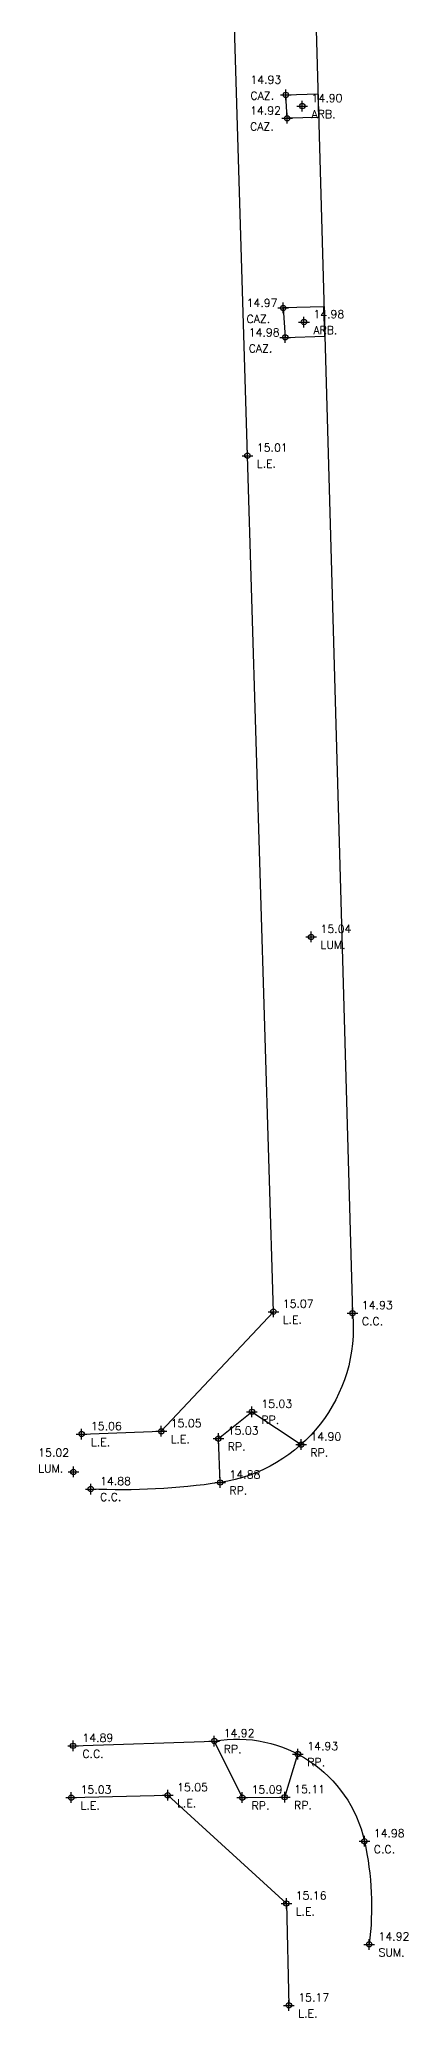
# Model space of a CAD drawing. Header units: metres. Extents: x 27389 to 27997, y 69801 to 70692.
# Drawn here: x 27495.7 to 27509.5, y 70012.3 to 70086.4 of the extents above; entities that cross this region are included whole.
import ezdxf

# ---------------------------------------------------------------- set-up
doc = ezdxf.new("R2010")
doc.units = ezdxf.units.M
for name, color, linetype in [('C.C.', 1, 'Continuous'), ('CAZ.', 3, 'Continuous'), ('L.E.', 130, 'Continuous'), ('PUNTOS', 7, 'Continuous'), ('RAMPAS', 5, 'Continuous'), ('VER.', 2, 'Continuous')]:
    doc.layers.add(name, color=color, linetype=linetype)
doc.styles.get("Standard").update_dxf_attribs({"font": 'simplex.shx'})

# ---------------------------------------------------------------- blocks, each defined once
blk = doc.blocks.new('*U5')
at = {"color": 0, "linetype": 'ByBlock', "lineweight": -2, "transparency": 16777216}
for p, q in [((-1, 0), (1, 0)), ((0, -1), (0, 1))]:
    blk.add_line(p, q, dxfattribs=at)
blk.add_circle((0, 0), 0.5, dxfattribs=at)

msp = doc.modelspace()

# ---------------------------------------------------------------- linework, layer by layer
at = {"layer": 'C.C.', "flags": 128}
for points in [[(27503.714, 70149.584), (27504.064, 70148.48), (27504.216, 70146.17), (27504.175, 70144.763), (27505.056, 70117.306), (27505.094, 70115.722), (27505.841, 70095.602), (27507.452, 70038.655, -0.399119), (27502.496, 70032.309, -0.049019), (27497.651, 70032.065, 0.611543)], [(27496.988, 70022.438), (27502.278, 70022.616, -0.401966), (27507.899, 70018.863, -0.086067), (27508.077, 70014.995, 0.062945)]]:
    msp.add_lwpolyline(points, format="xyb", dxfattribs=at)
at = {"layer": 'CAZ.', "flags": 128}
for points in [[(27505.005, 70083.445), (27504.955, 70084.32), (27506.159, 70084.354), (27506.184, 70083.478)], [(27504.855, 70076.334), (27504.934, 70075.23), (27506.416, 70075.272), (27506.385, 70076.377)]]:
    msp.add_lwpolyline(points, close=True, dxfattribs=at)
at = {"layer": 'L.E.', "flags": 128}
for points in [[(27497.307, 70034.123), (27500.294, 70034.229), (27504.491, 70038.711), (27503.519, 70070.797), (27501.919, 70123.601), (27501.368, 70144.668), (27497.425, 70148.409)], [(27496.92, 70020.496), (27500.534, 70020.586), (27504.976, 70016.528), (27505.072, 70012.708)]]:
    msp.add_lwpolyline(points, dxfattribs=at)
at = {"layer": 'RAMPAS', "flags": 128}
for points in [[(27502.496, 70032.309), (27502.43, 70033.955), (27503.688, 70034.958), (27505.526, 70033.73)], [(27502.278, 70022.616), (27503.323, 70020.498), (27504.916, 70020.513), (27505.408, 70022.128)]]:
    msp.add_lwpolyline(points, dxfattribs=at)

# ---------------------------------------------------------------- block references
at = {"layer": 'PUNTOS', "color": 1, "xscale": 0.2, "yscale": 0.2, "zscale": 0.2}
msp.add_blockref('*U5', (27505.57, 70083.899, 14.9), dxfattribs=at)
at = {"layer": 'VER.', "color": 1, "xscale": 0.2, "yscale": 0.2, "zscale": 0.2}
for p in [(27504.955, 70084.32, 14.926), (27505.005, 70083.445, 14.919), (27504.855, 70076.334, 14.966), (27504.934, 70075.23, 14.977), (27505.636, 70075.803, 14.98), (27503.519, 70070.797, 15.013), (27505.903, 70052.758, 15.045), (27504.491, 70038.711, 15.066), (27507.452, 70038.655, 14.932), (27503.688, 70034.958, 15.032), (27497.307, 70034.123, 15.056), (27500.294, 70034.229, 15.047), (27502.43, 70033.955, 15.028), (27505.526, 70033.73, 14.898), (27497.001, 70032.705, 15.02), (27502.496, 70032.309, 14.879), (27497.651, 70032.065, 14.884), (27502.278, 70022.616, 14.915), (27496.988, 70022.438, 14.886), (27505.408, 70022.128, 14.927), (27496.92, 70020.496, 15.034), (27500.534, 70020.586, 15.049), (27503.323, 70020.498, 15.091), (27504.916, 70020.513, 15.111), (27507.899, 70018.863, 14.985), (27504.976, 70016.528, 15.163), (27508.077, 70014.995, 14.922), (27505.072, 70012.708, 15.17)]:
    msp.add_blockref('*U5', p, dxfattribs=at)

# ---------------------------------------------------------------- texts
at = {"layer": 'PUNTOS', "color": 1, "insert": (27505.919, 70084.049, 14.9), "char_height": 0.3, "attachment_point": 7}
msp.add_mtext('14.90', dxfattribs=at)
at = {"layer": 'PUNTOS', "color": 3, "insert": (27505.919, 70083.749, 14.9), "char_height": 0.3, "attachment_point": 1}
msp.add_mtext('ARB.', dxfattribs=at)
at = {"layer": 'VER.', "color": 1, "char_height": 0.3, "attachment_point": 7}
for s, insert in [('14.93', (27503.629, 70084.74, 14.926)), ('14.92', (27503.618, 70083.582, 14.919)), ('14.97', (27503.486, 70076.371, 14.966)), ('14.98', (27505.986, 70075.953, 14.98)), ('14.98', (27503.565, 70075.267, 14.977)), ('15.01', (27503.869, 70070.947, 15.013)), ('15.04', (27506.253, 70052.908, 15.045)), ('15.07', (27504.841, 70038.861, 15.066)), ('14.93', (27507.802, 70038.805, 14.932)), ('15.03', (27504.038, 70035.108, 15.032)), ('15.05', (27500.644, 70034.379, 15.047)), ('15.06', (27497.657, 70034.273, 15.056)), ('15.03', (27502.78, 70034.105, 15.028)), ('14.90', (27505.876, 70033.88, 14.898)), ('15.02', (27495.684, 70033.278, 15.02)), ('14.88', (27498.001, 70032.215, 14.884)), ('14.88', (27502.846, 70032.459, 14.879)), ('14.89', (27497.338, 70022.588, 14.886)), ('14.92', (27502.628, 70022.766, 14.915)), ('14.93', (27505.758, 70022.278, 14.927)), ('15.03', (27497.27, 70020.646, 15.034)), ('15.05', (27500.884, 70020.736, 15.049)), ('15.09', (27503.673, 70020.648, 15.091)), ('15.11', (27505.266, 70020.663, 15.111)), ('14.98', (27508.249, 70019.013, 14.985)), ('15.16', (27505.326, 70016.678, 15.163)), ('14.92', (27508.427, 70015.145, 14.922)), ('15.17', (27505.422, 70012.858, 15.17))]:
    msp.add_mtext(s, dxfattribs=dict(at, insert=insert))
at = {"layer": 'VER.', "color": 3, "char_height": 0.3, "attachment_point": 1}
for s, insert in [('CAZ.', (27503.629, 70084.44, 14.926)), ('CAZ.', (27503.618, 70083.282, 14.919)), ('CAZ.', (27503.486, 70076.071, 14.966)), ('ARB.', (27505.986, 70075.653, 14.98)), ('CAZ.', (27503.565, 70074.967, 14.977)), ('L.E.', (27503.869, 70070.647, 15.013)), ('LUM.', (27506.253, 70052.608, 15.045)), ('L.E.', (27504.841, 70038.561, 15.066)), ('C.C.', (27507.802, 70038.505, 14.932)), ('RP.', (27504.038, 70034.808, 15.032)), ('L.E.', (27497.657, 70033.973, 15.056)), ('L.E.', (27500.644, 70034.079, 15.047)), ('RP.', (27502.78, 70033.805, 15.028)), ('RP.', (27505.876, 70033.58, 14.898)), ('LUM.', (27495.684, 70032.978, 15.02)), ('C.C.', (27498.001, 70031.915, 14.884)), ('RP.', (27502.846, 70032.159, 14.879)), ('C.C.', (27497.338, 70022.288, 14.886)), ('RP.', (27502.628, 70022.466, 14.915)), ('RP.', (27505.758, 70021.978, 14.927)), ('L.E.', (27497.27, 70020.346, 15.034)), ('L.E.', (27500.884, 70020.436, 15.049)), ('RP.', (27503.673, 70020.348, 15.091)), ('RP.', (27505.266, 70020.363, 15.111)), ('C.C.', (27508.249, 70018.713, 14.985)), ('L.E.', (27505.326, 70016.378, 15.163)), ('SUM.', (27508.427, 70014.845, 14.922)), ('L.E.', (27505.422, 70012.558, 15.17))]:
    msp.add_mtext(s, dxfattribs=dict(at, insert=insert))

doc.saveas('drawing.dxf')
